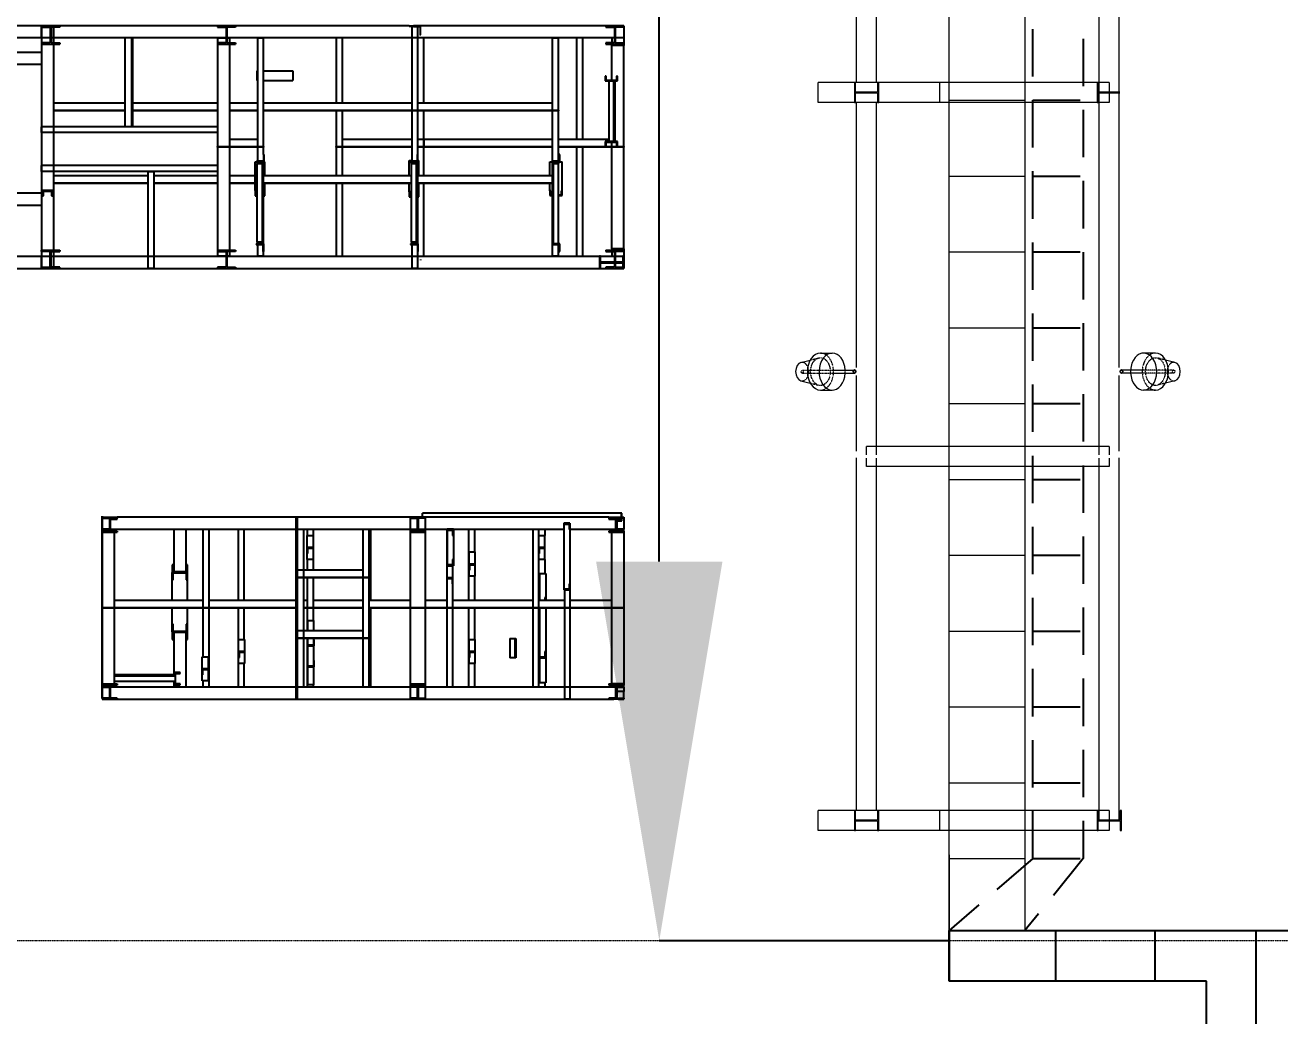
# Model space of a CAD drawing. Header units: inches. Extents: x 19 to 664121, y 34 to 210034.
# Drawn here: x 138456 to 148383, y 121997 to 129837 of the extents above; entities that cross this region are included whole.
import ezdxf

# ---------------------------------------------------------------- set-up
doc = ezdxf.new("R2010")
doc.units = ezdxf.units.IN
doc.header["$MEASUREMENT"] = 0
for name, pattern in [('CABLEROUTEALL-EMBED 1_DWG$0$HIDDEN2', [0.1875, 0.125, -0.0625]), ('DIVIDE2', [0.625, 0.25, -0.125, 0, -0.125, 0, -0.125]), ('LIGHTINGLAYOUTPROGRESSUNIT-EMBED 1_DWG$0$HIDDEN2', [0.1875, 0.125, -0.0625])]:
    doc.linetypes.add(name, pattern=pattern)
doc.layers.add('CABLE TRAY INSTRUMENTATION', color=7, linetype='Continuous')
doc.layers.add('CABLEROUTEALL-EMBED 1_DWG$0$DwgTemplate', color=7, linetype='Continuous')
for name, color, linetype, lineweight in [('Layout', 6, 'Continuous', 20), ('Pipe Rack Lighting', 1, 'Continuous', 5), ('REV.C CLOUD', 2, 'Continuous', 20), ('SKIDS', 3, 'Continuous', 30)]:
    doc.layers.add(name, color=color, linetype=linetype, lineweight=lineweight)
doc.styles.get("Standard").update_dxf_attribs({"font": 'arial.ttf'})
doc.dimstyles.get("Standard").update_dxf_attribs({"dimtxt": 0.18, "dimasz": 0.18, "dimexe": 0.18, "dimexo": 0.0625, "dimgap": 0.09, "dimtad": 0, "dimtih": 1, "dimtoh": 1, "dimdec": 4, "dimzin": 0, "dimdsep": 46, "dimtxsty": 'Standard', "dimcen": 0.09, "dimadec": 0, "dimazin": 0, "dimtfac": 1, "dimtdec": 4, "dimtofl": 0, "dimtmove": 0, "dimatfit": 3, "dimfxl": 1, "dimtolj": 1, "dimtzin": 0, "dimarcsym": 0})

# ---------------------------------------------------------------- blocks, each defined once
blk = doc.blocks.new('*D63')
at = {"color": 4, "lineweight": -2, "transparency": 16777216}
for p, q in [((145765, 164642.2), (143472.8, 164642.2)), ((143472.9, 161642.2), (143472.9, 146589.3)), ((143472.9, 125592.2), (143472.9, 140926.8)), ((145765, 122592.2), (143472.8, 122592.2))]:
    blk.add_line(p, q, dxfattribs=at)
at = {"color": 4, "transparency": 16777216}
for points in [[(142972.9, 161642.2), (143972.9, 161642.2), (143472.9, 164642.2)], [(142972.9, 125592.2), (143972.9, 125592.2), (143472.9, 122592.2)]]:
    blk.add_solid(points, dxfattribs=at)
at = {"layer": 'Defpoints', "color": 0, "transparency": 16777216}
for p in [(145765, 164642.2), (143472.9, 122592.2), (145765, 122592.2)]:
    blk.add_point(p, dxfattribs=at)
at = {"transparency": 16777216, "insert": (143472.9, 143758.1), "char_height": 1500, "attachment_point": 5, "rotation": 90}
blk.add_mtext('\\A1;42.1m', dxfattribs=at)
blk = doc.blocks.new('*D66')
at = {"color": 4, "lineweight": -2, "transparency": 16777216}
for p, q in [((148191.7, 122672.2), (149852, 122672.2)), ((149851.8, 119672.2), (149851.8, 89296.4)), ((149851.8, 53330.7), (149851.8, 83706.5)), ((148191.7, 50330.7), (149852, 50330.7))]:
    blk.add_line(p, q, dxfattribs=at)
at = {"color": 4, "transparency": 16777216}
for points in [[(149351.8, 119672.2), (150351.8, 119672.2), (149851.8, 122672.2)], [(149351.8, 53330.7), (150351.8, 53330.7), (149851.8, 50330.7)]]:
    blk.add_solid(points, dxfattribs=at)
at = {"layer": 'Defpoints', "color": 0, "transparency": 16777216}
for p in [(148191.7, 122672.2), (148191.7, 50330.7), (149851.8, 50330.7)]:
    blk.add_point(p, dxfattribs=at)
at = {"transparency": 16777216, "insert": (149851.8, 86501.4), "char_height": 1500, "attachment_point": 5, "rotation": 90}
blk.add_mtext('\\A1;72.3m', dxfattribs=at)

msp = doc.modelspace()

# ---------------------------------------------------------------- linework, layer by layer
at = {"color": 252}
msp.add_line((145765.03, 122272.19), (145765.03, 122672.19), dxfattribs=at)
at = {"layer": 'CABLE TRAY INSTRUMENTATION', "color": 6, "linetype": 'CABLEROUTEALL-EMBED 1_DWG$0$HIDDEN2', "ltscale": 3000}
for p, q in [((146426.89, 123242.19), (146426.89, 164642.19)), ((146826.89, 142665.71), (146826.89, 123242.19)), ((146426.89, 129242.19), (146826.89, 129242.19)), ((146426.89, 129242.19), (146826.89, 129242.19)), ((146426.89, 128642.19), (146826.89, 128642.19)), ((146426.89, 128042.19), (146826.89, 128042.19)), ((146426.89, 127442.19), (146826.89, 127442.19)), ((146426.89, 126842.19), (146826.89, 126842.19)), ((146426.89, 126242.19), (146826.89, 126242.19)), ((146426.89, 125642.19), (146826.89, 125642.19)), ((146426.89, 125642.19), (146826.89, 125642.19)), ((146426.89, 125642.19), (146826.89, 125642.19)), ((146426.89, 125042.19), (146826.89, 125042.19)), ((146426.89, 124442.19), (146826.89, 124442.19)), ((146426.89, 124442.19), (146826.89, 124442.19)), ((146426.89, 123842.19), (146826.89, 123842.19)), ((146426.89, 123242.19), (145765.03, 122672.19)), ((146826.89, 123242.19), (146365.03, 122672.19)), ((146426.89, 123242.19), (146826.89, 123242.19))]:
    msp.add_line(p, q, dxfattribs=at)
at = {"layer": 'CABLE TRAY INSTRUMENTATION', "color": 6}
for p, q in [((145765.03, 122672.19), (148191.66, 122672.19)), ((145765.03, 122672.19), (145765.03, 122272.19)), ((146606.46, 122672.19), (146606.46, 122272.19)), ((147393.71, 122672.19), (147393.71, 122272.19)), ((148191.66, 122672.19), (148191.66, 97007.33)), ((147801.66, 122272.19), (145765.03, 122272.19)), ((147801.66, 100281.03), (147801.66, 122272.19))]:
    msp.add_line(p, q, dxfattribs=at)
at = {"layer": 'CABLEROUTEALL-EMBED 1_DWG$0$DwgTemplate', "color": 252, "linetype": 'Continuous'}
for p, q in [((138585.63, 129830.95), (136953.81, 129830.95)), ((138585.63, 129830.95), (138585.63, 127911.16)), ((138585.63, 129830.95), (138681.62, 129830.95)), ((138585.63, 129830.95), (138585.63, 129821.35)), ((138585.63, 129830.95), (138729.61, 129830.95)), ((138585.63, 129734.96), (138585.63, 129830.95)), ((141493.2, 129830.95), (138585.63, 129830.95)), ((138585.63, 129821.35), (138654.26, 129821.35)), ((138654.26, 129821.35), (138654.26, 129696.56)), ((138729.61, 129821.35), (138660.98, 129821.35)), ((138660.98, 129821.35), (138660.98, 129696.56)), ((138681.62, 129830.95), (138681.62, 127911.16)), ((138729.61, 129830.95), (138729.61, 129821.35)), ((139977.47, 129830.95), (140121.45, 129830.95)), ((139977.47, 129830.95), (139977.47, 129821.35)), ((139977.47, 129821.35), (140046.1, 129821.35)), ((140046.1, 129821.35), (140046.1, 129696.56)), ((140121.45, 129821.35), (140052.82, 129821.35)), ((140052.82, 129821.35), (140052.82, 129696.56)), ((140121.45, 129830.95), (140121.45, 129821.35)), ((141493.2, 129830.95), (141529.01, 129830.95)), ((141529.01, 129825.19), (141493.2, 129825.19)), ((141515.22, 129825.19), (141515.22, 128758.75)), ((141585.29, 129830.95), (141529.01, 129830.95)), ((141529.01, 129830.95), (141529.01, 129825.19)), ((141529.01, 129825.19), (141580.79, 129825.19)), ((141561.29, 129825.19), (141561.29, 128813.46)), ((141577.92, 129758.95), (141580.79, 129758.95)), ((141580.79, 129825.19), (141580.79, 129758.95)), ((141580.79, 129758.95), (141585.29, 129758.95)), ((141585.29, 129758.95), (141585.29, 129830.95)), ((143193.11, 129830.95), (141585.29, 129830.95)), ((141585.29, 129758.95), (141585.29, 129764.71)), ((143049.12, 129830.95), (143193.11, 129830.95)), ((143049.12, 129830.95), (143049.12, 129821.35)), ((143049.12, 129821.35), (143117.76, 129821.35)), ((143117.76, 129821.35), (143117.76, 129696.56)), ((143193.11, 129821.35), (143124.48, 129821.35)), ((143124.48, 129821.35), (143124.48, 129696.56)), ((143193.11, 129830.95), (143193.11, 129821.35)), ((143193.11, 129830.95), (143193.11, 129734.96)), ((138585.63, 129734.96), (136953.81, 129734.96)), ((143193.11, 129734.96), (138585.63, 129734.96)), ((138585.63, 129696.56), (138585.63, 129686.96)), ((138654.26, 129696.56), (138585.63, 129696.56)), ((138585.63, 129686.96), (138729.61, 129686.96)), ((138660.98, 129696.56), (138729.61, 129696.56)), ((138729.61, 129696.56), (138729.61, 129686.96)), ((139245.07, 129734.96), (139245.07, 129032.32)), ((139299.79, 129032.32), (139299.79, 129734.96)), ((139305.55, 129734.96), (139305.55, 129032.32)), ((139977.47, 129734.96), (139977.47, 128007.15)), ((139977.47, 129734.96), (140073.46, 129734.96)), ((139977.47, 129696.56), (139977.47, 129686.96)), ((140046.1, 129696.56), (139977.47, 129696.56)), ((139977.47, 129686.96), (140121.45, 129686.96)), ((140052.82, 129696.56), (140121.45, 129696.56)), ((140073.46, 129734.96), (140073.46, 128007.15)), ((140121.45, 129696.56), (140121.45, 129686.96)), ((140296.15, 128758.75), (140296.15, 129734.96)), ((140296.15, 129734.96), (140342.23, 129734.96)), ((140342.23, 128813.46), (140342.23, 129734.96)), ((140918.16, 129734.96), (140918.16, 129219.5)), ((140964.24, 129734.96), (140964.24, 129219.5)), ((141609.29, 129219.5), (141609.29, 129734.96)), ((142628.69, 129734.96), (142674.77, 129734.96)), ((142628.69, 128758.75), (142628.69, 129734.96)), ((142674.77, 128758.75), (142674.77, 129734.96)), ((142818.75, 129734.96), (142818.75, 128931.53)), ((142864.83, 129734.96), (142864.83, 128931.53)), ((143117.76, 129696.56), (143049.12, 129696.56)), ((143049.12, 129696.56), (143049.12, 129686.96)), ((143049.12, 129686.96), (143193.11, 129686.96)), ((143097.12, 129734.96), (143097.12, 129696.56)), ((143097.12, 129686.96), (143097.12, 129674.77)), ((143193.11, 129674.77), (143097.12, 129674.77)), ((143097.12, 129397.42), (143097.12, 129674.77)), ((143124.48, 129696.56), (143193.11, 129696.56)), ((143193.11, 129734.96), (143193.11, 129696.56)), ((143193.11, 129696.56), (143193.11, 129686.96)), ((143193.11, 129686.96), (143193.11, 129674.77)), ((143193.11, 128067.34), (143193.11, 129674.77)), ((138585.63, 129619.77), (136953.81, 129619.77)), ((138585.63, 129523.78), (136953.81, 129523.78)), ((140290.39, 129475.02), (140290.39, 129398.23)), ((140296.15, 129475.02), (140290.39, 129475.02)), ((140295.19, 129405.91), (140295.19, 129467.34)), ((140295.19, 129467.34), (140296.15, 129467.34)), ((140342.23, 129475.02), (140573.55, 129475.02)), ((140573.55, 129475.02), (140573.55, 129398.23)), ((140290.39, 129398.23), (140296.15, 129398.23)), ((140296.15, 129405.91), (140295.19, 129405.91)), ((140342.23, 129398.23), (140573.55, 129398.23)), ((143052.46, 129432.89), (143045.25, 129432.89)), ((143045.25, 129432.89), (143045.25, 129394.37)), ((143045.25, 129394.37), (143142.77, 129394.37)), ((143052.46, 129397.42), (143052.46, 129432.89)), ((143135.55, 129397.42), (143052.46, 129397.42)), ((143074.04, 129394.37), (143074.04, 128914.42)), ((143112.57, 128914.42), (143112.57, 129394.37)), ((143122.81, 128914.42), (143122.81, 129394.37)), ((143142.77, 129432.89), (143135.55, 129432.89)), ((143135.55, 129432.89), (143135.55, 129397.42)), ((143142.77, 129394.37), (143142.77, 129432.89)), ((139245.07, 129219.5), (138681.62, 129219.5)), ((138681.62, 129164.78), (139245.07, 129164.78)), ((139245.07, 129159.02), (138681.62, 129159.02)), ((139977.47, 129219.5), (139305.55, 129219.5)), ((139305.55, 129164.78), (139977.47, 129164.78)), ((139977.47, 129159.02), (139305.55, 129159.02)), ((140296.15, 129219.5), (140073.46, 129219.5)), ((140073.46, 129164.78), (140296.15, 129164.78)), ((140296.15, 129159.02), (140073.46, 129159.02)), ((141515.22, 129219.5), (140342.23, 129219.5)), ((140342.23, 129164.78), (141561.29, 129164.78)), ((140342.23, 129159.02), (140342.23, 129164.78)), ((141561.29, 129159.02), (140342.23, 129159.02)), ((140918.16, 129159.02), (140918.16, 128643.56)), ((140964.24, 129159.02), (140964.24, 128643.56)), ((142628.69, 129219.5), (141561.29, 129219.5)), ((141561.29, 129159.02), (141561.29, 129164.78)), ((141561.29, 129164.78), (142674.77, 129164.78)), ((141561.29, 129164.78), (141561.29, 129159.02)), ((142674.77, 129159.02), (141561.29, 129159.02)), ((141609.29, 128876.81), (141609.29, 129159.02)), ((142674.77, 129164.78), (142674.77, 129159.02)), ((138585.63, 128986.24), (138585.63, 129032.32)), ((139977.47, 129032.32), (138585.63, 129032.32)), ((139977.47, 128986.24), (138585.63, 128986.24)), ((139977.47, 129032.32), (139977.47, 128986.24)), ((139977.47, 128871.05), (139977.47, 128876.81)), ((139977.47, 128876.81), (140342.23, 128876.81)), ((140342.23, 128871.05), (139977.47, 128871.05)), ((140296.15, 128931.53), (140073.46, 128931.53)), ((140342.23, 128876.81), (140342.23, 128871.05)), ((140918.16, 128871.05), (140918.16, 128876.81)), ((140918.16, 128876.81), (141515.22, 128876.81)), ((141515.22, 128871.05), (140918.16, 128871.05)), ((141515.22, 128931.53), (140964.24, 128931.53)), ((141609.29, 128931.53), (141561.29, 128931.53)), ((141561.29, 128876.81), (141609.29, 128876.81)), ((141609.29, 128871.05), (141561.29, 128871.05)), ((141609.29, 128876.81), (141609.29, 128931.53)), ((142628.69, 128931.53), (141609.29, 128931.53)), ((141609.29, 128931.53), (141609.29, 128876.81)), ((141609.29, 128871.05), (141609.29, 128876.81)), ((141609.29, 128876.81), (142628.69, 128876.81)), ((141609.29, 128876.81), (141609.29, 128871.05)), ((142628.69, 128871.05), (141609.29, 128871.05)), ((141609.29, 128643.56), (141609.29, 128871.05)), ((143074.04, 128931.53), (142674.77, 128931.53)), ((142674.77, 128871.05), (142674.77, 128876.81)), ((142674.77, 128876.81), (143045.25, 128876.81)), ((143193.11, 128871.05), (142674.77, 128871.05)), ((142818.75, 128871.05), (142818.75, 128007.15)), ((142864.83, 128871.05), (142864.83, 128007.15)), ((143142.77, 128914.42), (143045.25, 128914.42)), ((143045.25, 128914.42), (143045.25, 128875.9)), ((143045.25, 128875.9), (143052.46, 128875.9)), ((143052.46, 128875.9), (143052.46, 128911.37)), ((143052.46, 128911.37), (143135.55, 128911.37)), ((143052.46, 128876.81), (143135.55, 128876.81)), ((143097.12, 128067.34), (143097.12, 128911.37)), ((143135.55, 128911.37), (143135.55, 128875.9)), ((143135.55, 128875.9), (143142.77, 128875.9)), ((143142.77, 128875.9), (143142.77, 128914.42)), ((143142.77, 128876.81), (143193.11, 128876.81)), ((143193.11, 128876.81), (143193.11, 128871.05)), ((140275.04, 128527.49), (140275.04, 128755.87)), ((140275.04, 128755.87), (140286.08, 128755.87)), ((140286.08, 128758.75), (140286.08, 128752.99)), ((140340.79, 128758.75), (140286.08, 128758.75)), ((140286.08, 128752.99), (140346.55, 128752.99)), ((140296.15, 128740.8), (140296.15, 128752.99)), ((140340.79, 128813.46), (140340.79, 128758.75)), ((140346.55, 128813.46), (140340.79, 128813.46)), ((140342.23, 128106.02), (140342.23, 128752.99)), ((140346.55, 128752.99), (140346.55, 128813.46)), ((140346.55, 128755.87), (140351.83, 128755.87)), ((140351.83, 128643.56), (140351.83, 128755.87)), ((141494.1, 128643.56), (141494.1, 128765.87)), ((141494.1, 128765.87), (141515.22, 128765.87)), ((141502.26, 128758.75), (141502.26, 128752.99)), ((141556.97, 128758.75), (141502.26, 128758.75)), ((141502.26, 128752.99), (141562.73, 128752.99)), ((141515.22, 128752.99), (141515.22, 128740.8)), ((141562.73, 128813.46), (141556.97, 128813.46)), ((141556.97, 128813.46), (141556.97, 128758.75)), ((141561.29, 128752.99), (141561.29, 128106.02)), ((141562.73, 128752.99), (141562.73, 128813.46)), ((141562.73, 128765.87), (141570.89, 128765.87)), ((141570.89, 128643.56), (141570.89, 128765.87)), ((142606.81, 128755.87), (142625.33, 128755.87)), ((142606.81, 128643.56), (142606.81, 128755.87)), ((142625.33, 128758.75), (142625.33, 128752.99)), ((142680.05, 128758.75), (142625.33, 128758.75)), ((142625.33, 128752.99), (142685.81, 128752.99)), ((142628.69, 128106.02), (142628.69, 128752.99)), ((142674.77, 128740.8), (142674.77, 128752.99)), ((142680.05, 128813.46), (142680.05, 128758.75)), ((142685.81, 128813.46), (142680.05, 128813.46)), ((142685.81, 128752.99), (142685.81, 128813.46)), ((142685.81, 128755.87), (142704.33, 128755.87)), ((142704.33, 128525.62), (142704.33, 128755.87)), ((138585.63, 128679.08), (138585.63, 128725.15)), ((139977.47, 128725.15), (138585.63, 128725.15)), ((139977.47, 128679.08), (138585.63, 128679.08)), ((139430.33, 127911.16), (139430.33, 128679.08)), ((139430.33, 128679.08), (139476.41, 128679.08)), ((139476.41, 127911.16), (139476.41, 128679.08)), ((139977.47, 128725.15), (139977.47, 128679.08)), ((140292.79, 128740.8), (140334.07, 128740.8)), ((140292.79, 128118.21), (140292.79, 128740.8)), ((140334.07, 128118.21), (140334.07, 128740.8)), ((141511.86, 128740.8), (141553.13, 128740.8)), ((141511.86, 128118.21), (141511.86, 128740.8)), ((141553.13, 128118.21), (141553.13, 128740.8)), ((142634.93, 128740.8), (142676.21, 128740.8)), ((142634.93, 128106.02), (142634.93, 128740.8)), ((142676.21, 128106.02), (142676.21, 128740.8)), ((139430.33, 128643.56), (138681.62, 128643.56)), ((138681.62, 128588.85), (139430.33, 128588.85)), ((139430.33, 128583.09), (138681.62, 128583.09)), ((139977.47, 128643.56), (139476.41, 128643.56)), ((139476.41, 128588.85), (139977.47, 128588.85)), ((139977.47, 128583.09), (139476.41, 128583.09)), ((140275.04, 128643.56), (140073.46, 128643.56)), ((140073.46, 128588.85), (140275.04, 128588.85)), ((140275.04, 128583.09), (140073.46, 128583.09)), ((141511.86, 128643.56), (140342.23, 128643.56)), ((140342.23, 128588.85), (141511.86, 128588.85)), ((140342.23, 128583.09), (140342.23, 128588.85)), ((141511.86, 128583.09), (140342.23, 128583.09)), ((140351.83, 128527.49), (140351.83, 128583.09)), ((140918.16, 128583.09), (140918.16, 128007.15)), ((140964.24, 128583.09), (140964.24, 128007.15)), ((141494.1, 128517.74), (141494.1, 128583.09)), ((141553.13, 128588.85), (141561.29, 128588.85)), ((141561.29, 128583.09), (141553.13, 128583.09)), ((142628.69, 128643.56), (141561.29, 128643.56)), ((141561.29, 128583.09), (141561.29, 128588.85)), ((141561.29, 128588.85), (142634.93, 128588.85)), ((141561.29, 128588.85), (141561.29, 128583.09)), ((142634.93, 128583.09), (141561.29, 128583.09)), ((141570.89, 128517.74), (141570.89, 128583.09)), ((141609.29, 128007.15), (141609.29, 128583.09)), ((142606.81, 128525.62), (142606.81, 128583.09)), ((138585.63, 128506.3), (136953.81, 128506.3)), ((138595.23, 128527.49), (138595.23, 128486.22)), ((138672.02, 128527.49), (138595.23, 128527.49)), ((138595.23, 128486.22), (138602.91, 128486.22)), ((138602.91, 128522.7), (138664.34, 128522.7)), ((138602.91, 128486.22), (138602.91, 128522.7)), ((138664.34, 128522.7), (138664.34, 128486.22)), ((138664.34, 128486.22), (138672.02, 128486.22)), ((138672.02, 128486.22), (138672.02, 128527.49)), ((140292.79, 128527.49), (140275.04, 128527.49)), ((140275.04, 128527.49), (140275.04, 128486.22)), ((140275.04, 128486.22), (140282.72, 128486.22)), ((140282.72, 128522.7), (140292.79, 128522.7)), ((140282.72, 128486.22), (140282.72, 128522.7)), ((140292.79, 128487.1), (140282.72, 128487.1)), ((140351.83, 128527.49), (140334.07, 128527.49)), ((140334.07, 128522.7), (140344.15, 128522.7)), ((140344.15, 128487.1), (140342.23, 128487.1)), ((140344.15, 128522.7), (140344.15, 128486.22)), ((140344.15, 128486.22), (140351.83, 128486.22)), ((140351.83, 128486.22), (140351.83, 128527.49)), ((141494.1, 128517.74), (141494.1, 128476.47)), ((141511.86, 128517.74), (141494.1, 128517.74)), ((141494.1, 128476.47), (141501.78, 128476.47)), ((141501.78, 128476.47), (141501.78, 128512.94)), ((141501.78, 128512.94), (141511.86, 128512.94)), ((141511.86, 128497.1), (141501.78, 128497.1)), ((141570.89, 128517.74), (141553.13, 128517.74)), ((141553.13, 128512.94), (141563.21, 128512.94)), ((141563.21, 128497.1), (141561.29, 128497.1)), ((141563.21, 128512.94), (141563.21, 128476.47)), ((141563.21, 128476.47), (141570.89, 128476.47)), ((141570.89, 128476.47), (141570.89, 128517.74)), ((142606.81, 128525.62), (142606.81, 128487.1)), ((142614.02, 128525.62), (142606.81, 128525.62)), ((142606.81, 128487.1), (142628.69, 128487.1)), ((142614.02, 128490.15), (142614.02, 128525.62)), ((142628.69, 128490.15), (142614.02, 128490.15)), ((142697.11, 128490.15), (142676.21, 128490.15)), ((142676.21, 128487.1), (142704.33, 128487.1)), ((142697.11, 128525.62), (142697.11, 128490.15)), ((142704.33, 128525.62), (142697.11, 128525.62)), ((142704.33, 128487.1), (142704.33, 128525.62)), ((138585.63, 128410.31), (136953.81, 128410.31)), ((138585.63, 128045.55), (138585.63, 128055.15)), ((138585.63, 128055.15), (138729.61, 128055.15)), ((138729.61, 128055.15), (138729.61, 128045.55)), ((139977.47, 128055.15), (140121.45, 128055.15)), ((139977.47, 128055.15), (139977.47, 128045.55)), ((140121.45, 128055.15), (140121.45, 128045.55)), ((140343.67, 128106.02), (140283.2, 128106.02)), ((140283.2, 128106.02), (140283.2, 128100.26)), ((140283.2, 128100.26), (140337.91, 128100.26)), ((140334.07, 128118.21), (140292.79, 128118.21)), ((140296.15, 128106.02), (140296.15, 128118.21)), ((140296.15, 128007.15), (140296.15, 128100.26)), ((140337.91, 128100.26), (140337.91, 128045.55)), ((140343.67, 128045.55), (140343.67, 128106.02)), ((141505.14, 128106.02), (141505.14, 128100.26)), ((141565.61, 128106.02), (141505.14, 128106.02)), ((141505.14, 128100.26), (141559.85, 128100.26)), ((141553.13, 128118.21), (141511.86, 128118.21)), ((141515.22, 128118.21), (141515.22, 128106.02)), ((141515.22, 128100.26), (141515.22, 127911.16)), ((141559.85, 128100.26), (141559.85, 128045.55)), ((141565.61, 128045.55), (141565.61, 128106.02)), ((142685.81, 128106.02), (142625.33, 128106.02)), ((142625.33, 128106.02), (142625.33, 128100.26)), ((142625.33, 128100.26), (142680.05, 128100.26)), ((142628.69, 128007.15), (142628.69, 128100.26)), ((142676.21, 128106.02), (142634.93, 128106.02)), ((142674.77, 128007.15), (142674.77, 128100.26)), ((142680.05, 128100.26), (142680.05, 128045.55)), ((142685.81, 128045.55), (142685.81, 128106.02)), ((143049.12, 128055.15), (143049.12, 128045.55)), ((143049.12, 128055.15), (143193.11, 128055.15)), ((143097.12, 128067.34), (143097.12, 128055.15)), ((143193.11, 128067.34), (143097.12, 128067.34)), ((143193.11, 128067.34), (143193.11, 128055.15)), ((143193.11, 128055.15), (143193.11, 128045.55)), ((136953.81, 128007.15), (138585.63, 128007.15)), ((138654.26, 128045.55), (138585.63, 128045.55)), ((138585.63, 128007.15), (143193.11, 128007.15)), ((138585.63, 127911.16), (138585.63, 128007.15)), ((138654.26, 127920.76), (138654.26, 128045.55)), ((138660.98, 128045.55), (138729.61, 128045.55)), ((138660.98, 127920.76), (138660.98, 128045.55)), ((139977.47, 128045.55), (140046.1, 128045.55)), ((140073.46, 128007.15), (139977.47, 128007.15)), ((140046.1, 128045.55), (140046.1, 127920.76)), ((140121.45, 128045.55), (140052.82, 128045.55)), ((140052.82, 128045.55), (140052.82, 127920.76)), ((140342.23, 128007.15), (140296.15, 128007.15)), ((140337.91, 128045.55), (140343.67, 128045.55)), ((140342.23, 128007.15), (140342.23, 128045.55)), ((141559.85, 128045.55), (141565.61, 128045.55)), ((141561.29, 128045.55), (141561.29, 127911.16)), ((141585.29, 127983.15), (141585.29, 127977.4)), ((142674.77, 128007.15), (142628.69, 128007.15)), ((142680.05, 128045.55), (142685.81, 128045.55)), ((143008.81, 128007.15), (143001.13, 128007.15)), ((143001.13, 128007.15), (143001.13, 127911.16)), ((143008.81, 127961.8), (143008.81, 128007.15)), ((143185.43, 127961.8), (143008.81, 127961.8)), ((143008.81, 127911.16), (143008.81, 127956.52)), ((143008.81, 127956.52), (143185.43, 127956.52)), ((143049.12, 128045.55), (143117.76, 128045.55)), ((143097.12, 128045.55), (143097.12, 128007.15)), ((143117.76, 128045.55), (143117.76, 127920.76)), ((143124.48, 128045.55), (143124.48, 127920.76)), ((143193.11, 128045.55), (143124.48, 128045.55)), ((143185.43, 128007.15), (143185.43, 127961.8)), ((143193.11, 128007.15), (143185.43, 128007.15)), ((143185.43, 127956.52), (143185.43, 127911.16)), ((143193.11, 128045.55), (143193.11, 128007.15)), ((143193.11, 127911.16), (143193.11, 128007.15)), ((143193.11, 128007.15), (143193.11, 127911.16)), ((136953.81, 127911.16), (138585.63, 127911.16)), ((138585.63, 127920.76), (138654.26, 127920.76)), ((138585.63, 127920.76), (138585.63, 127911.16)), ((138681.62, 127911.16), (138585.63, 127911.16)), ((138585.63, 127911.16), (143193.11, 127911.16)), ((138585.63, 127911.16), (138729.61, 127911.16)), ((138729.61, 127920.76), (138660.98, 127920.76)), ((138729.61, 127911.16), (138729.61, 127920.76)), ((139476.41, 127911.16), (139430.33, 127911.16)), ((139977.47, 127920.76), (139977.47, 127911.16)), ((140046.1, 127920.76), (139977.47, 127920.76)), ((139977.47, 127911.16), (140121.45, 127911.16)), ((140052.82, 127920.76), (140121.45, 127920.76)), ((140121.45, 127920.76), (140121.45, 127911.16)), ((141561.29, 127911.16), (141515.22, 127911.16)), ((141585.29, 127911.16), (141585.29, 127916.92)), ((143001.13, 127911.16), (143008.81, 127911.16)), ((143117.76, 127920.76), (143049.12, 127920.76)), ((143049.12, 127920.76), (143049.12, 127911.16)), ((143049.12, 127911.16), (143193.11, 127911.16)), ((143124.48, 127920.76), (143193.11, 127920.76)), ((143185.43, 127911.16), (143193.11, 127911.16)), ((143193.11, 127920.76), (143193.11, 127911.16)), ((141600.37, 125974.43), (141604.52, 125974.52)), ((143172.19, 125974.43), (141600.37, 125974.43)), ((141600.7, 125943.38), (141600.37, 125974.43)), ((143176.34, 125974.52), (141604.52, 125974.52)), ((143176.34, 125974.52), (143172.19, 125974.43)), ((143172.19, 125974.43), (143172.53, 125943.38)), ((143176.67, 125943.38), (143176.34, 125974.52)), ((139065.57, 125943.38), (139065.57, 125934.75)), ((139065.57, 125943.38), (139185.56, 125943.38)), ((139065.57, 125847.4), (139065.57, 125934.75)), ((139065.57, 125934.75), (139122.45, 125934.75)), ((139122.45, 125934.75), (139122.45, 125832.04)), ((139128.69, 125934.75), (139128.69, 125832.04)), ((139185.56, 125934.75), (139128.69, 125934.75)), ((139128.69, 125928.03), (139185.56, 125928.03)), ((139128.69, 125928.03), (139128.69, 125847.4)), ((143073.12, 125943.38), (139185.56, 125943.38)), ((139185.56, 125928.03), (139185.56, 125943.38)), ((139185.56, 125943.38), (139185.56, 125934.75)), ((140601.4, 125943.38), (140607.16, 125943.38)), ((140601.4, 124506.59), (140601.4, 125943.38)), ((140607.16, 125943.38), (140607.16, 124506.59)), ((141501.3, 125943.38), (141621.29, 125943.38)), ((141501.3, 125943.38), (141501.3, 125934.75)), ((141501.3, 125943.38), (141501.3, 124503.55)), ((141501.3, 125943.38), (141621.29, 125943.38)), ((141501.3, 125934.75), (141558.17, 125934.75)), ((141558.17, 125934.75), (141558.17, 125832.04)), ((141564.41, 125934.75), (141564.41, 125832.04)), ((141621.29, 125934.75), (141564.41, 125934.75)), ((141621.29, 125943.38), (141621.29, 125934.75)), ((141621.29, 125943.38), (141621.29, 124503.55)), ((142717.58, 125894.62), (142766.34, 125894.62)), ((142717.58, 125894.62), (142717.58, 125367.45)), ((142717.58, 125894.62), (142717.58, 125888.53)), ((142766.34, 125894.62), (142717.58, 125894.62)), ((142717.58, 125888.53), (142760.25, 125888.53)), ((142760.25, 125888.53), (142760.25, 125845.86)), ((142766.34, 125894.62), (142766.34, 125367.45)), ((142766.34, 125845.86), (142766.34, 125894.62)), ((143073.12, 125943.38), (143073.12, 125928.03)), ((143073.12, 125943.38), (143193.11, 125943.38)), ((143073.12, 125943.38), (143073.12, 125934.75)), ((143073.12, 125934.75), (143130, 125934.75)), ((143073.12, 125928.03), (143130, 125928.03)), ((143130, 125934.75), (143130, 125832.04)), ((143130, 125847.4), (143130, 125928.03)), ((143136.23, 125934.75), (143136.23, 125832.04)), ((143193.11, 125934.75), (143136.23, 125934.75)), ((143172.78, 125919.73), (143136.23, 125918.97)), ((143172.78, 125919.73), (143136.23, 125919.73)), ((143136.23, 125913.21), (143176.99, 125914.05)), ((143172.62, 125934.75), (143172.78, 125919.73)), ((143176.99, 125914.05), (143176.77, 125934.75)), ((143193.11, 125943.38), (143193.11, 125934.75)), ((143193.11, 125934.75), (143193.11, 125847.4)), ((139065.57, 125832.04), (139065.57, 125847.4)), ((139065.57, 125847.4), (139122.45, 125847.4)), ((139122.45, 125847.4), (139065.57, 125847.4)), ((139065.57, 125832.04), (139065.57, 125823.4)), ((139122.45, 125832.04), (139065.57, 125832.04)), ((139065.57, 125823.4), (139185.56, 125823.4)), ((139065.57, 125823.4), (139065.57, 124623.53)), ((139065.57, 125823.4), (139161.56, 125823.4)), ((139128.69, 125847.4), (141795.39, 125847.4)), ((139128.69, 125832.04), (139185.56, 125832.04)), ((139161.56, 125832.04), (139161.56, 125847.4)), ((139161.56, 125823.4), (139161.56, 124623.53)), ((139185.56, 125832.04), (139185.56, 125823.4)), ((139631.91, 125847.4), (139631.91, 125509.75)), ((139727.9, 125847.4), (139727.9, 125509.75)), ((139862.28, 125847.4), (139908.36, 125847.4)), ((139862.28, 125847.4), (139862.28, 124839.51)), ((139908.36, 125847.4), (139908.36, 124599.54)), ((140140.65, 125847.4), (140140.65, 125283.94)), ((140186.73, 125847.4), (140186.73, 125283.94)), ((140661.87, 125469.2), (140661.87, 125847.4)), ((140687.79, 125847.4), (140687.79, 125799.4)), ((140687.79, 125799.4), (140736.55, 125799.4)), ((140687.79, 125607.42), (140687.79, 125799.4)), ((140733.87, 125847.4), (140733.87, 125799.4)), ((140736.55, 125607.42), (140736.55, 125799.4)), ((141129.34, 125523.91), (141129.34, 125847.4)), ((141131.26, 124599.54), (141131.26, 125847.4)), ((141131.26, 125847.4), (141177.34, 125847.4)), ((141177.34, 124599.54), (141177.34, 125847.4)), ((141189.81, 125283.94), (141189.81, 125847.4)), ((141501.3, 125832.04), (141501.3, 125823.4)), ((141558.17, 125832.04), (141501.3, 125832.04)), ((141501.3, 125823.4), (141621.29, 125823.4)), ((141564.41, 125832.04), (141621.29, 125832.04)), ((141621.29, 125832.04), (141621.29, 125823.4)), ((141791.67, 125847.4), (141791.67, 124599.54)), ((141791.67, 125847.4), (141795.39, 125847.4)), ((141795.39, 125847.4), (141795.39, 125841.3)), ((141844.15, 125847.4), (141795.39, 125847.4)), ((141795.39, 125847.4), (141795.39, 125559.43)), ((141795.39, 125847.4), (141844.15, 125847.4)), ((141795.39, 125841.3), (141838.05, 125841.3)), ((141838.05, 125841.3), (141838.05, 125798.63)), ((141838.05, 125798.63), (141844.15, 125798.63)), ((141844.15, 125847.4), (142717.58, 125847.4)), ((141844.15, 125798.63), (141844.15, 125847.4)), ((141844.15, 125847.4), (141844.15, 125559.43)), ((141964.45, 125847.4), (141964.45, 125283.94)), ((142010.52, 125847.4), (142010.52, 125668.35)), ((142475.11, 125847.4), (142521.18, 125847.4)), ((142475.11, 124599.54), (142475.11, 125847.4)), ((142521.18, 124599.54), (142521.18, 125847.4)), ((142521.18, 125799.4), (142568.6, 125799.4)), ((142567.26, 125847.4), (142567.26, 125799.4)), ((142568.6, 125607.42), (142568.6, 125799.4)), ((142760.25, 125845.86), (142766.34, 125845.86)), ((142766.34, 125847.4), (143130, 125847.4)), ((143073.12, 125832.04), (143073.12, 125823.4)), ((143130, 125832.04), (143073.12, 125832.04)), ((143073.12, 125823.4), (143193.11, 125823.4)), ((143097.12, 125832.04), (143097.12, 125847.4)), ((143097.12, 124623.53), (143097.12, 125823.4)), ((143193.11, 125823.4), (143097.12, 125823.4)), ((143136.23, 125847.4), (143193.11, 125847.4)), ((143193.11, 125847.4), (143136.23, 125847.4)), ((143136.23, 125832.04), (143193.11, 125832.04)), ((143193.11, 125832.04), (143193.11, 125847.4)), ((143193.11, 125832.04), (143193.11, 125823.4)), ((143193.11, 125823.4), (143193.11, 124623.53)), ((140736.55, 125703.41), (140687.79, 125703.41)), ((140687.79, 125703.41), (140687.79, 125654.65)), ((140693.89, 125654.65), (140693.89, 125697.32)), ((140693.89, 125697.32), (140736.55, 125697.32)), ((140736.55, 125697.32), (140736.55, 125703.41)), ((141795.39, 125674.61), (141791.67, 125674.61)), ((141791.67, 125674.61), (141791.67, 125625.85)), ((142568.6, 125703.41), (142521.18, 125703.41)), ((142525.94, 125654.65), (142525.94, 125697.32)), ((142525.94, 125697.32), (142568.6, 125697.32)), ((142568.6, 125697.32), (142568.6, 125703.41)), ((140687.79, 125654.65), (140693.89, 125654.65)), ((140687.79, 125607.42), (140687.79, 125523.91)), ((140736.55, 125607.42), (140687.79, 125607.42)), ((140733.87, 125607.42), (140733.87, 125523.91)), ((141791.67, 125625.85), (141795.39, 125625.85)), ((141844.15, 125608.19), (141838.05, 125608.19)), ((141838.05, 125608.19), (141838.05, 125565.52)), ((141844.15, 125559.43), (141844.15, 125608.19)), ((141968.86, 125668.35), (142017.62, 125668.35)), ((141968.86, 125476.37), (141968.86, 125668.35)), ((142017.62, 125572.36), (141968.86, 125572.36)), ((141968.86, 125572.36), (141968.86, 125523.6)), ((142017.62, 125476.37), (142017.62, 125668.35)), ((142017.62, 125566.27), (142017.62, 125572.36)), ((142521.18, 125654.65), (142525.94, 125654.65)), ((142568.6, 125607.42), (142521.18, 125607.42)), ((142567.26, 125607.42), (142567.26, 125497.37)), ((139619.91, 125566.63), (139619.91, 125446.64)), ((139628.55, 125566.63), (139619.91, 125566.63)), ((139619.91, 125283.94), (139619.91, 125506.63)), ((139619.91, 125506.63), (139739.9, 125506.63)), ((139628.55, 125509.75), (139628.55, 125566.63)), ((139731.26, 125509.75), (139628.55, 125509.75)), ((139628.55, 125503.51), (139731.26, 125503.51)), ((139628.55, 125446.64), (139628.55, 125503.51)), ((139739.9, 125566.63), (139731.26, 125566.63)), ((139731.26, 125566.63), (139731.26, 125509.75)), ((139731.26, 125503.51), (139731.26, 125446.64)), ((139739.9, 125446.64), (139739.9, 125566.63)), ((139739.9, 125283.94), (139739.9, 125506.63)), ((141131.26, 125523.91), (140607.16, 125523.91)), ((141838.05, 125565.52), (141795.39, 125565.52)), ((141795.39, 125565.52), (141795.39, 125559.43)), ((141844.15, 125559.43), (141795.39, 125559.43)), ((141795.39, 125559.43), (141844.15, 125559.43)), ((141837.74, 125559.43), (141837.74, 124599.54)), ((141968.86, 125523.6), (141974.96, 125523.6)), ((142017.62, 125476.37), (141968.86, 125476.37)), ((141974.96, 125523.6), (141974.96, 125566.27)), ((141974.96, 125566.27), (142017.62, 125566.27)), ((142010.52, 125476.37), (142010.52, 125283.94)), ((142525.6, 125497.37), (142525.6, 125283.94)), ((142525.6, 125497.37), (142574.36, 125497.37)), ((142574.36, 125497.37), (142574.36, 125283.94)), ((139619.91, 125446.64), (139628.55, 125446.64)), ((139731.26, 125446.64), (139739.9, 125446.64)), ((140601.4, 125469.2), (141177.34, 125469.2)), ((140601.4, 125463.44), (140601.4, 125469.2)), ((141177.34, 125463.44), (140601.4, 125463.44)), ((140661.87, 124989.25), (140661.87, 125463.44)), ((140687.79, 125463.44), (140687.79, 125043.97)), ((140733.87, 125463.44), (140733.87, 125126)), ((141129.34, 125043.97), (141129.34, 125463.44)), ((141177.34, 125469.2), (141177.34, 125463.44)), ((141791.67, 125463.44), (141791.67, 125457.34)), ((141840.43, 125463.44), (141791.67, 125463.44)), ((141791.67, 125457.34), (141834.33, 125457.34)), ((141834.33, 125457.34), (141834.33, 125414.68)), ((141834.33, 125414.68), (141840.43, 125414.68)), ((141840.43, 125414.68), (141840.43, 125463.44)), ((142760.25, 125373.54), (142717.58, 125373.54)), ((142717.58, 125373.54), (142717.58, 125367.45)), ((142760.25, 125416.21), (142760.25, 125373.54)), ((142766.34, 125416.21), (142760.25, 125416.21)), ((142766.34, 125367.45), (142766.34, 125416.21)), ((139862.28, 125283.94), (139161.56, 125283.94)), ((140601.4, 125283.94), (139908.36, 125283.94)), ((140687.79, 125283.94), (140661.87, 125283.94)), ((141129.34, 125283.94), (140733.87, 125283.94)), ((141501.3, 125283.94), (141177.34, 125283.94)), ((141791.67, 125283.94), (141621.29, 125283.94)), ((142475.11, 125283.94), (141837.74, 125283.94)), ((142724.4, 125283.94), (142521.18, 125283.94)), ((142568.27, 125307.23), (142568.27, 125283.94)), ((142574.36, 125307.23), (142568.27, 125307.23)), ((142574.36, 125283.94), (142574.36, 125307.23)), ((142717.58, 125367.45), (142766.34, 125367.45)), ((142766.34, 125367.45), (142717.58, 125367.45)), ((142724.4, 125367.45), (142724.4, 124503.55)), ((142766.34, 125367.45), (142766.34, 124503.55)), ((143097.12, 125283.94), (142766.34, 125283.94)), ((139065.57, 125229.23), (139862.28, 125229.23)), ((139065.57, 125223.47), (139065.57, 125229.23)), ((139862.28, 125223.47), (139065.57, 125223.47)), ((139619.91, 125036.29), (139619.91, 125223.47)), ((139739.9, 125036.29), (139739.9, 125223.47)), ((139862.28, 125223.47), (139862.28, 125229.23)), ((139862.28, 125229.23), (140601.4, 125229.23)), ((139862.28, 125229.23), (139862.28, 125223.47)), ((140601.4, 125223.47), (139862.28, 125223.47)), ((140140.65, 125223.47), (140140.65, 124599.54)), ((140186.73, 125223.47), (140186.73, 124976.65)), ((140601.4, 125229.23), (140601.4, 125223.47)), ((140661.87, 125229.23), (140687.79, 125229.23)), ((140687.79, 125223.47), (140661.87, 125223.47)), ((140687.79, 125223.47), (140687.79, 125229.23)), ((140687.79, 125229.23), (141131.26, 125229.23)), ((140687.79, 125229.23), (140687.79, 125223.47)), ((141131.26, 125223.47), (140687.79, 125223.47)), ((141177.34, 125229.23), (141561.29, 125229.23)), ((141177.34, 125223.47), (141177.34, 125229.23)), ((141561.29, 125223.47), (141177.34, 125223.47)), ((141189.81, 124599.54), (141189.81, 125223.47)), ((141561.29, 125229.23), (141561.29, 125223.47)), ((141561.29, 125229.23), (141791.67, 125229.23)), ((141561.29, 125223.47), (141561.29, 125229.23)), ((141791.67, 125223.47), (141561.29, 125223.47)), ((141791.67, 125229.23), (141791.67, 125223.47)), ((141791.67, 125229.23), (142521.18, 125229.23)), ((141791.67, 125223.47), (141791.67, 125229.23)), ((142521.18, 125223.47), (141791.67, 125223.47)), ((141964.45, 125223.47), (141964.45, 124599.54)), ((142010.52, 125223.47), (142010.52, 124976.65)), ((142521.18, 125229.23), (142762.93, 125229.23)), ((142521.18, 125223.47), (142521.18, 125229.23)), ((142521.18, 125229.23), (142521.18, 125223.47)), ((142762.93, 125223.47), (142521.18, 125223.47)), ((142525.6, 125223.47), (142525.6, 124633.47)), ((142574.36, 125223.47), (142574.36, 124633.47)), ((142762.93, 125229.23), (142762.93, 125223.47)), ((142762.93, 125229.23), (143193.11, 125229.23)), ((142762.93, 125223.47), (142762.93, 125229.23)), ((143193.11, 125223.47), (142762.93, 125223.47)), ((143193.11, 125229.23), (143193.11, 125223.47)), ((139619.91, 125096.28), (139619.91, 124976.29)), ((139628.55, 125096.28), (139619.91, 125096.28)), ((139628.55, 125039.41), (139628.55, 125096.28)), ((139739.9, 125096.28), (139731.26, 125096.28)), ((139731.26, 125096.28), (139731.26, 125039.41)), ((139739.9, 124976.29), (139739.9, 125096.28)), ((140692.21, 125043.97), (140692.21, 125126)), ((140692.21, 125126), (140740.97, 125126)), ((140740.97, 125043.97), (140740.97, 125126)), ((139739.9, 125036.29), (139619.91, 125036.29)), ((139619.91, 124976.29), (139628.55, 124976.29)), ((139731.26, 125039.41), (139628.55, 125039.41)), ((139628.55, 124976.29), (139628.55, 125033.17)), ((139628.55, 125033.17), (139731.26, 125033.17)), ((139631.91, 125033.17), (139631.91, 124694.58)), ((139727.9, 125033.17), (139727.9, 124599.54)), ((139731.26, 125033.17), (139731.26, 124976.29)), ((139731.26, 124976.29), (139739.9, 124976.29)), ((140145.07, 124976.65), (140193.83, 124976.65)), ((140145.07, 124784.68), (140145.07, 124976.65)), ((140193.83, 124784.68), (140193.83, 124976.65)), ((140601.4, 124983.49), (140601.4, 124989.25)), ((140601.4, 124989.25), (141177.34, 124989.25)), ((141177.34, 124983.49), (140601.4, 124983.49)), ((141131.26, 125043.97), (140607.16, 125043.97)), ((140661.87, 124599.54), (140661.87, 124983.49)), ((140687.79, 124983.49), (140687.79, 124599.54)), ((140692.21, 124617.04), (140692.21, 124983.49)), ((140740.97, 124617.04), (140740.97, 124983.49)), ((141129.34, 124599.54), (141129.34, 124983.49)), ((141177.34, 124989.25), (141177.34, 124983.49)), ((141968.86, 124976.65), (142017.62, 124976.65)), ((141968.86, 124784.68), (141968.86, 124976.65)), ((142017.62, 124784.68), (142017.62, 124976.65)), ((142290.04, 124983.49), (142332.71, 124983.49)), ((142290.04, 124983.49), (142290.04, 124831.27)), ((142332.71, 124831.27), (142332.71, 124983.49)), ((142332.71, 124983.49), (142338.8, 124983.49)), ((142338.8, 124983.49), (142338.8, 124831.27)), ((140145.07, 124880.66), (140145.07, 124831.9)), ((140193.83, 124880.66), (140145.07, 124880.66)), ((140193.83, 124874.57), (140193.83, 124880.66)), ((140695.25, 124930.6), (140695.25, 124924.51)), ((140737.92, 124930.6), (140695.25, 124930.6)), ((140695.25, 124924.51), (140744.02, 124924.51)), ((140744.02, 124973.27), (140737.92, 124973.27)), ((140737.92, 124973.27), (140737.92, 124930.6)), ((140744.02, 124924.51), (140744.02, 124973.27)), ((142017.62, 124880.66), (141968.86, 124880.66)), ((141968.86, 124880.66), (141968.86, 124831.9)), ((142017.62, 124874.57), (142017.62, 124880.66)), ((142568.27, 124879.24), (142568.27, 124836.57)), ((142574.36, 124879.24), (142568.27, 124879.24)), ((142574.36, 124830.47), (142574.36, 124879.24)), ((139857.1, 124647.53), (139857.1, 124839.51)), ((139857.1, 124839.51), (139905.86, 124839.51)), ((139905.86, 124647.53), (139905.86, 124839.51)), ((140145.07, 124831.9), (140151.16, 124831.9)), ((140193.83, 124784.68), (140145.07, 124784.68)), ((140151.16, 124874.57), (140193.83, 124874.57)), ((140151.16, 124831.9), (140151.16, 124874.57)), ((140186.73, 124784.68), (140186.73, 124599.54)), ((140744.02, 124808.31), (140737.92, 124808.31)), ((140737.92, 124808.31), (140737.92, 124765.64)), ((140744.02, 124759.55), (140744.02, 124808.31)), ((141968.86, 124831.9), (141974.96, 124831.9)), ((142017.62, 124784.68), (141968.86, 124784.68)), ((141974.96, 124831.9), (141974.96, 124874.57)), ((141974.96, 124874.57), (142017.62, 124874.57)), ((142010.52, 124784.68), (142010.52, 124599.54)), ((142332.71, 124831.27), (142290.04, 124831.27)), ((142338.8, 124831.27), (142332.71, 124831.27)), ((142568.27, 124836.57), (142525.6, 124836.57)), ((142525.6, 124836.57), (142525.6, 124830.47)), ((142525.6, 124830.47), (142574.36, 124830.47)), ((139163.1, 124714.54), (139161.56, 124714.54)), ((139163.1, 124623.53), (139163.1, 124714.54)), ((139643.04, 124694.58), (139163.1, 124694.58)), ((139643.04, 124684.34), (139163.1, 124684.34)), ((139681.57, 124714.54), (139643.04, 124714.54)), ((139643.04, 124714.54), (139643.04, 124617.02)), ((139646.09, 124707.33), (139681.57, 124707.33)), ((139646.09, 124624.24), (139646.09, 124707.33)), ((139681.57, 124707.33), (139681.57, 124714.54)), ((139905.86, 124743.52), (139857.1, 124743.52)), ((139857.1, 124743.52), (139857.1, 124694.76)), ((139857.1, 124694.76), (139863.2, 124694.76)), ((139863.2, 124694.76), (139863.2, 124737.42)), ((139863.2, 124737.42), (139905.86, 124737.42)), ((139905.86, 124737.42), (139905.86, 124743.52)), ((140737.92, 124765.64), (140695.25, 124765.64)), ((140695.25, 124765.64), (140695.25, 124759.55)), ((140695.25, 124759.55), (140744.02, 124759.55)), ((139065.57, 124623.53), (139185.56, 124623.53)), ((139065.57, 124623.53), (139065.57, 124614.89)), ((139065.57, 124623.53), (139161.56, 124623.53)), ((139065.57, 124599.54), (139065.57, 124614.89)), ((139065.57, 124614.89), (139122.45, 124614.89)), ((139122.45, 124599.54), (139065.57, 124599.54)), ((139065.57, 124599.54), (139122.45, 124599.54)), ((139065.57, 124512.19), (139065.57, 124599.54)), ((139122.45, 124614.89), (139122.45, 124512.19)), ((139185.56, 124614.89), (139128.69, 124614.89)), ((139128.69, 124614.89), (139128.69, 124512.19)), ((139128.69, 124599.54), (139128.69, 124512.19)), ((143130, 124599.54), (139128.69, 124599.54)), ((139161.56, 124599.54), (139161.56, 124614.89)), ((139163.1, 124645.81), (139643.04, 124645.81)), ((139185.56, 124623.53), (139185.56, 124614.89)), ((139631.91, 124645.81), (139631.91, 124599.54)), ((139643.04, 124617.02), (139681.57, 124617.02)), ((139681.57, 124624.24), (139646.09, 124624.24)), ((139681.57, 124617.02), (139681.57, 124624.24)), ((139905.86, 124647.53), (139857.1, 124647.53)), ((139862.28, 124647.53), (139862.28, 124599.54)), ((139908.36, 124599.54), (139862.28, 124599.54)), ((140740.97, 124617.04), (140692.21, 124617.04)), ((140733.87, 124617.04), (140733.87, 124599.54)), ((141177.34, 124599.54), (141131.26, 124599.54)), ((141501.3, 124623.53), (141501.3, 124614.89)), ((141501.3, 124623.53), (141621.29, 124623.53)), ((141501.3, 124614.89), (141558.17, 124614.89)), ((141558.17, 124614.89), (141558.17, 124512.19)), ((141621.29, 124614.89), (141564.41, 124614.89)), ((141564.41, 124614.89), (141564.41, 124512.19)), ((141621.29, 124623.53), (141621.29, 124614.89)), ((141837.74, 124599.54), (141791.67, 124599.54)), ((142521.18, 124599.54), (142475.11, 124599.54)), ((142574.36, 124633.47), (142525.6, 124633.47)), ((142567.26, 124633.47), (142567.26, 124599.54)), ((143073.12, 124623.53), (143073.12, 124614.89)), ((143073.12, 124623.53), (143193.11, 124623.53)), ((143073.12, 124614.89), (143130, 124614.89)), ((143193.11, 124623.53), (143097.12, 124623.53)), ((143097.12, 124599.54), (143097.12, 124614.89)), ((143130, 124614.89), (143130, 124512.19)), ((143130, 124512.19), (143130, 124599.54)), ((143193.11, 124614.89), (143136.23, 124614.89)), ((143136.23, 124614.89), (143136.23, 124512.19)), ((143136.23, 124599.54), (143193.11, 124599.54)), ((143193.11, 124599.54), (143136.23, 124599.54)), ((143193.11, 124623.53), (143193.11, 124614.89)), ((143193.11, 124599.54), (143193.11, 124614.89)), ((143193.11, 124599.54), (143193.11, 124564.02)), ((139065.57, 124512.19), (139065.57, 124503.55)), ((139122.45, 124512.19), (139065.57, 124512.19)), ((139065.57, 124503.55), (139185.56, 124503.55)), ((139185.56, 124512.19), (139128.69, 124512.19)), ((139128.69, 124512.19), (139185.56, 124512.19)), ((139185.56, 124503.55), (139185.56, 124512.19)), ((139185.56, 124512.19), (139185.56, 124503.55)), ((139185.56, 124503.55), (143073.12, 124503.55)), ((140607.16, 124506.59), (140601.4, 124506.59)), ((141501.3, 124512.19), (141501.3, 124503.55)), ((141558.17, 124512.19), (141501.3, 124512.19)), ((141501.3, 124503.55), (141621.29, 124503.55)), ((141621.29, 124503.55), (141501.3, 124503.55)), ((141564.41, 124512.19), (141621.29, 124512.19)), ((141621.29, 124512.19), (141621.29, 124503.55)), ((142766.34, 124503.55), (142724.4, 124503.55)), ((143130, 124512.19), (143073.12, 124512.19)), ((143073.12, 124512.19), (143073.12, 124503.55)), ((143130, 124512.19), (143073.12, 124512.19)), ((143073.12, 124512.19), (143073.12, 124503.55)), ((143073.12, 124503.55), (143114.28, 124503.55)), ((143114.28, 124509.31), (143146.72, 124509.31)), ((143146.72, 124503.55), (143114.28, 124503.55)), ((143188.69, 124564.02), (143136.23, 124564.02)), ((143136.23, 124512.19), (143185.6, 124512.19)), ((143188.69, 124509.31), (143146.72, 124509.31)), ((143146.72, 124509.31), (143146.72, 124503.55)), ((143146.72, 124503.55), (143193.11, 124503.55)), ((143193.11, 124564.02), (143188.69, 124564.02)), ((143188.69, 124564.02), (143188.69, 124509.31)), ((143193.11, 124503.55), (143193.11, 124564.02)), ((143193.11, 124512.19), (143193.11, 124503.55))]:
    msp.add_line(p, q, dxfattribs=at)
at = {"layer": 'Layout', "color": 252, "linetype": 'Continuous'}
for p, q in [((145192.13, 129382.25), (145192.13, 132182.68)), ((146953.44, 129303.01), (146953.44, 132103.44)), ((145033.65, 129382.25), (145033.65, 130998.81)), ((147111.91, 129303.01), (147111.91, 130422.88)), ((144728.94, 129223.77), (144728.94, 129382.25)), ((145688.83, 129382.25), (144728.94, 129382.25)), ((145025.97, 129382.25), (145016.22, 129382.25)), ((145016.22, 129382.25), (145016.22, 129223.77)), ((145025.97, 129305.99), (145025.97, 129382.25)), ((145199.81, 129382.25), (145199.81, 129305.99)), ((145209.56, 129382.25), (145199.81, 129382.25)), ((145209.56, 129223.77), (145209.56, 129382.25)), ((145688.83, 129382.25), (145688.83, 129223.77)), ((147032.68, 129382.25), (145688.83, 129382.25)), ((146945.76, 129382.25), (146936, 129382.25)), ((146936, 129382.25), (146936, 129223.77)), ((146945.76, 129305.99), (146945.76, 129382.25)), ((147032.68, 129382.25), (147032.68, 129223.77)), ((145199.81, 129305.99), (145025.97, 129305.99)), ((145025.97, 129223.77), (145025.97, 129300.02)), ((145025.97, 129300.02), (145199.81, 129300.02)), ((145199.81, 129300.02), (145199.81, 129223.77)), ((147115.85, 129305.99), (146945.76, 129305.99)), ((146945.76, 129223.77), (146945.76, 129300.02)), ((146945.76, 129300.02), (147115.85, 129300.02)), ((146953.44, 129303.01), (147111.91, 129303.01)), ((146953.44, 126436.15), (146953.44, 129303.01)), ((147111.91, 129303.01), (146953.44, 129303.01)), ((147111.91, 127127.26), (147111.91, 129303.01)), ((145688.83, 129223.77), (144728.94, 129223.77)), ((145016.22, 129223.77), (145025.97, 129223.77)), ((145033.65, 127127.26), (145033.65, 129223.77)), ((145192.13, 126436.15), (145192.13, 129223.77)), ((145199.81, 129223.77), (145209.56, 129223.77)), ((147032.68, 129223.77), (145688.83, 129223.77)), ((146936, 129223.77), (146945.76, 129223.77)), ((145033.65, 126466), (145033.65, 127063.25)), ((147111.91, 126466), (147111.91, 127063.25)), ((147032.68, 126502.57), (145112.89, 126502.57)), ((145112.89, 126436.15), (145112.89, 126502.57)), ((147032.68, 126502.57), (147032.68, 126436.15)), ((145033.65, 123622.89), (145033.65, 126412.16)), ((145112.89, 126344.09), (145112.89, 126410.52)), ((145192.13, 123622.89), (145192.13, 126410.52)), ((146953.44, 123543.65), (146953.44, 126410.52)), ((147032.68, 126410.52), (147032.68, 126344.09)), ((147111.91, 123543.65), (147111.91, 126412.16)), ((147032.68, 126344.09), (145112.89, 126344.09)), ((145688.83, 123622.89), (144728.94, 123622.89)), ((144728.94, 123464.42), (144728.94, 123622.89)), ((145025.97, 123622.89), (145016.22, 123622.89)), ((145016.22, 123622.89), (145016.22, 123464.42)), ((145025.97, 123546.64), (145025.97, 123622.89)), ((145209.56, 123622.89), (145199.81, 123622.89)), ((145199.81, 123622.89), (145199.81, 123546.64)), ((145209.56, 123464.42), (145209.56, 123622.89)), ((145688.83, 123622.89), (145688.83, 123464.42)), ((147032.68, 123622.89), (145688.83, 123622.89)), ((146945.76, 123622.89), (146936, 123622.89)), ((146936, 123622.89), (146936, 123464.42)), ((146945.76, 123546.64), (146945.76, 123622.89)), ((147032.68, 123622.89), (147032.68, 123464.42)), ((147129.35, 123622.89), (147119.59, 123622.89)), ((147119.59, 123622.89), (147119.59, 123546.64)), ((147129.35, 123464.42), (147129.35, 123622.89)), ((145199.81, 123546.64), (145025.97, 123546.64)), ((145025.97, 123464.42), (145025.97, 123540.67)), ((145025.97, 123540.67), (145199.81, 123540.67)), ((145199.81, 123540.67), (145199.81, 123464.42)), ((147119.59, 123546.64), (146945.76, 123546.64)), ((146945.76, 123464.42), (146945.76, 123540.67)), ((146945.76, 123540.67), (147119.59, 123540.67)), ((147111.91, 123543.65), (146953.44, 123543.65)), ((147119.59, 123540.67), (147119.59, 123464.42)), ((145688.83, 123464.42), (144728.94, 123464.42)), ((145016.22, 123464.42), (145025.97, 123464.42)), ((145199.81, 123464.42), (145209.56, 123464.42)), ((147032.68, 123464.42), (145688.83, 123464.42)), ((146936, 123464.42), (146945.76, 123464.42)), ((147119.59, 123464.42), (147129.35, 123464.42))]:
    msp.add_line(p, q, dxfattribs=at)
at = {"layer": 'Layout', "color": 252, "linetype": 'DIVIDE2', "ltscale": 10}
msp.add_line((160473.57, 122592.19), (131673.57, 122592.19), dxfattribs=at)
at = {"layer": 'Pipe Rack Lighting', "color": 252, "linetype": 'Continuous'}
for p, q in [((144593.9, 127167.22), (144666.78, 127185.93)), ((144747.96, 127241.54), (144841.05, 127241.54)), ((147397.61, 127241.54), (147304.51, 127241.54)), ((147551.66, 127167.22), (147478.78, 127185.93)), ((144841.05, 127107.45), (145016.9, 127107.45)), ((144841.05, 127083.06), (145016.9, 127083.06)), ((147304.51, 127107.45), (147128.66, 127107.45)), ((147304.51, 127083.06), (147128.66, 127083.06)), ((144593.9, 127023.29), (144666.78, 127004.58)), ((147551.66, 127023.29), (147478.78, 127004.58)), ((144747.96, 126948.97), (144841.05, 126948.97)), ((147397.61, 126948.97), (147304.51, 126948.97))]:
    msp.add_line(p, q, dxfattribs=at)
at = {"layer": 'Pipe Rack Lighting', "color": 252, "linetype": 'LIGHTINGLAYOUTPROGRESSUNIT-EMBED 1_DWG$0$HIDDEN2'}
for p, q in [((144666.78, 127185.93), (144734.1, 127203.21)), ((147478.78, 127185.93), (147411.46, 127203.21)), ((144603.14, 127107.45), (144841.05, 127107.45)), ((144603.14, 127083.06), (144841.05, 127083.06)), ((147542.43, 127107.45), (147304.51, 127107.45)), ((147542.43, 127083.06), (147304.51, 127083.06)), ((144666.78, 127004.58), (144734.1, 126987.3)), ((147478.78, 127004.58), (147411.46, 126987.3))]:
    msp.add_line(p, q, dxfattribs=at)
at = {"layer": 'Pipe Rack Lighting', "color": 252, "linetype": 'Continuous'}
for centre, major_axis, start_param, end_param in [((144603.14, 127095.25), (0, -73.14), 3.321127, 6.103651), ((144747.96, 127095.25), (0, -146.29), 3.1415927, 6.2831853), ((144841.05, 127095.25), (0, -146.29), 3.1415927, 7.7705515), ((144841.05, 127095.25), (0, 146.29), 4.7958191, 6.2831853), ((147304.51, 127095.25), (0, 146.29), 3.1415927, 7.7705515), ((147397.61, 127095.25), (0, 146.29), 3.1415927, 6.2831853), ((147542.43, 127095.25), (0, 73.14), 3.321127, 6.103651), ((147304.51, 127095.25), (0, -146.29), 4.7958191, 6.2831853)]:
    msp.add_ellipse(centre, major_axis=major_axis, ratio=0.7071068, start_param=start_param, end_param=end_param, dxfattribs=at)
at = {"layer": 'Pipe Rack Lighting', "color": 252, "linetype": 'LIGHTINGLAYOUTPROGRESSUNIT-EMBED 1_DWG$0$HIDDEN2'}
for centre, major_axis, start_param, end_param in [((144603.14, 127095.25), (0, 73.14), 2.9620583, 6.2831853), ((144603.14, 127095.25), (0, 73.14), 0, 0.1795344), ((144747.96, 127095.25), (0, 146.29), 3.1415927, 6.2831853), ((147397.61, 127095.25), (0, -146.29), 3.1415927, 6.2831853), ((147542.43, 127095.25), (0, -73.14), 2.9620583, 6.2831853), ((144841.05, 127095.25), (0, -146.29), 1.4873662, 1.6542264), ((147304.51, 127095.25), (0, 146.29), 1.4873662, 1.6542264), ((147542.43, 127095.25), (0, -73.14), 0, 0.1795344)]:
    msp.add_ellipse(centre, major_axis=major_axis, ratio=0.7071068, start_param=start_param, end_param=end_param, dxfattribs=at)
for centre, major_axis in [((144747.96, 127095.25), (0, 109.72)), ((147397.61, 127095.25), (0, -109.72)), ((144603.14, 127095.25), (0, 12.19)), ((147542.43, 127095.25), (0, -12.19))]:
    msp.add_ellipse(centre, major_axis=major_axis, ratio=0.7071068, dxfattribs=at)
at = {"layer": 'Pipe Rack Lighting', "color": 252, "linetype": 'Continuous'}
for centre, major_axis in [((145016.9, 127095.25), (0, -15.24)), ((145016.9, 127095.25), (0, -15.24)), ((145016.9, 127095.25), (0, 12.19)), ((147128.66, 127095.25), (0, -15.24)), ((147128.66, 127095.25), (0, -15.24)), ((147128.66, 127095.25), (0, -12.19))]:
    msp.add_ellipse(centre, major_axis=major_axis, ratio=0.7071068, dxfattribs=at)
at = {"layer": 'REV.C CLOUD', "color": 3}
for p, q in [((145765.03, 122672.19), (145765.03, 164642.19)), ((146365.03, 143265.71), (146365.03, 122672.19)), ((145765.03, 129242.19), (146365.03, 129242.19)), ((145765.03, 128642.19), (146365.03, 128642.19)), ((145765.03, 128042.19), (146365.03, 128042.19)), ((145765.03, 127442.19), (146365.03, 127442.19)), ((145765.03, 126842.19), (146365.03, 126842.19)), ((145765.03, 126242.19), (146365.03, 126242.19)), ((145765.03, 125642.19), (146365.03, 125642.19)), ((145765.03, 125642.19), (146365.03, 125642.19)), ((145765.03, 125642.19), (146365.03, 125642.19)), ((145765.03, 125042.19), (146365.03, 125042.19)), ((145765.03, 124442.19), (146365.03, 124442.19)), ((145765.03, 124442.19), (146365.03, 124442.19)), ((145765.03, 123842.19), (146365.03, 123842.19)), ((145765.03, 123272.19), (145765.03, 122672.19)), ((145765.03, 123242.19), (146365.03, 123242.19))]:
    msp.add_line(p, q, dxfattribs=at)
at = {"layer": 'SKIDS', "color": 252}
msp.add_line((139065.57, 125952.19), (139065.57, 124512.19), dxfattribs=at)

# ---------------------------------------------------------------- dimensions: what is measured, and where the dimension line sits
at = {"color": 252}
dim = msp.add_linear_dim(base=(143472.9313362, 122592.18582566), p1=(145765.02614312, 164642.18582619), p2=(145765.02614388, 122592.18582566), angle=90, dimstyle='Standard', override={"dimtxt": 1500, "dimasz": 3000, "dimtih": 0, "dimdec": 1, "dimlfac": 0.001, "dimpost": 'm', "dimclrd": 4, "dimclre": 4, "dimclrt": 256}, dxfattribs=at)
dim.commit()
dim.dimension.update_dxf_attribs({"geometry": '*D63', "text_midpoint": (143472.9313362, 143758.07436287), "dimtype": 160})
dim = msp.add_linear_dim(base=(149851.8, 50330.67), p1=(148191.66, 122672.19), p2=(148191.66, 50330.67), angle=90, dimstyle='Standard', override={"dimtxt": 1500, "dimasz": 3000, "dimtih": 0, "dimdec": 1, "dimlfac": 0.001, "dimpost": 'm', "dimclrd": 4, "dimclre": 4, "dimclrt": 256}, dxfattribs=at)
dim.commit()
dim.dimension.update_dxf_attribs({"geometry": '*D66', "text_midpoint": (149851.8, 86501.43)})

doc.saveas('drawing.dxf')
